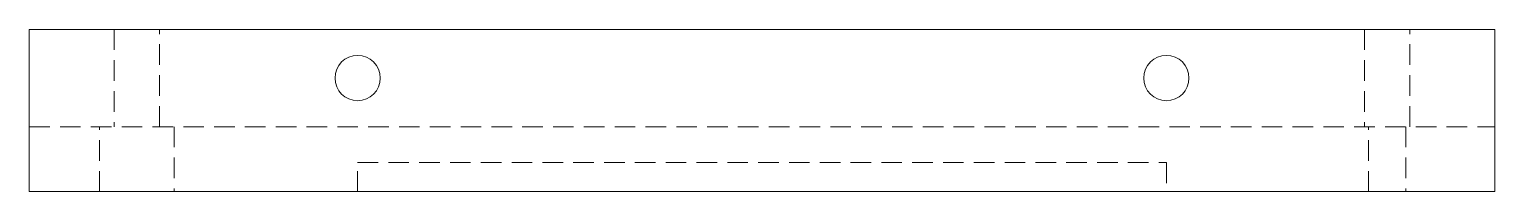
# Model space of a CAD drawing. Header units: millimetres. Extents: x 0 to 90.6, y -10 to 0.
import ezdxf

# ---------------------------------------------------------------- set-up
doc = ezdxf.new("R2010")
doc.units = ezdxf.units.MM
doc.linetypes.add('HIDDEN', pattern=[1.905, 1.27, -0.635])

msp = doc.modelspace()

# ---------------------------------------------------------------- linework, layer by layer
at = {"color": 7, "linetype": 'Continuous', "lineweight": 15}
for p, q in [((0, -10), (0, 0)), ((0, 0), (90.6, 0)), ((90.6, 0), (90.6, -10)), ((90.6, -10), (0, -10))]:
    msp.add_line(p, q, dxfattribs=at)
at = {"color": 7, "linetype": 'HIDDEN', "lineweight": 0}
for p, q in [((5.25, 0), (5.25, -6)), ((8.05, -6), (8.05, 0)), ((82.55, 0), (82.55, -6)), ((85.35, -6), (85.35, 0)), ((0, -6), (90.6, -6)), ((4.345, -10), (4.345, -6)), ((8.955, -6), (8.955, -10)), ((82.804, -10), (82.804, -6)), ((85.096, -6), (85.096, -10)), ((20.3, -10), (20.3, -8.2)), ((20.3, -8.2), (70.3, -8.2)), ((70.3, -8.2), (70.3, -10))]:
    msp.add_line(p, q, dxfattribs=at)
at = {"color": 7, "linetype": 'Continuous', "lineweight": 15}
for centre in [(20.3, -3), (70.3, -3)]:
    msp.add_circle(centre, 1.4, dxfattribs=at)

doc.saveas('drawing.dxf')
